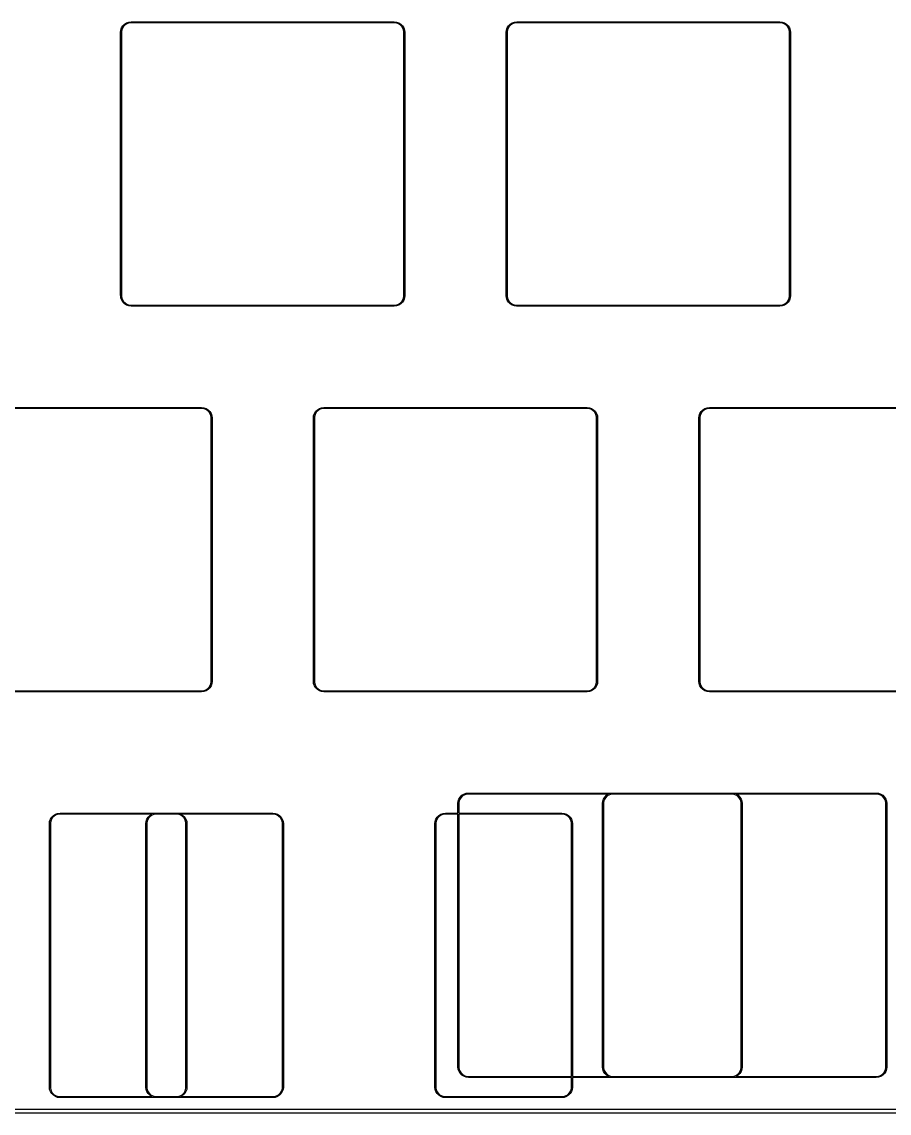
# Model space of a CAD drawing. Extents: x 2.3 to 14.3, y -7 to -3.3.
# Drawn here: x 5.062 to 6.75, y -7.002 to -4.88 of the extents above; entities that cross this region are included whole.
import ezdxf

# ---------------------------------------------------------------- set-up
doc = ezdxf.new("R2010")
doc.units = 0
doc.header["$MEASUREMENT"] = 0
doc.layers.add('BLACK', color=7, linetype='CONTINUOUS')

msp = doc.modelspace()

# ---------------------------------------------------------------- linework, layer by layer
at = {"layer": 'BLACK', "linetype": 'CONTINUOUS'}
for p, q in [((5.26246, -4.88419), (5.26638, -4.88172)), ((5.26638, -4.88172), (5.27075, -4.88019)), ((5.27288, -4.88164), (5.26813, -4.88292)), ((5.27075, -4.88019), (5.27534, -4.87968)), ((5.27534, -4.88164), (5.27288, -4.88164)), ((5.27534, -4.87968), (5.27534, -4.87968)), ((5.27534, -4.87968), (5.78716, -4.87968)), ((5.78716, -4.88164), (5.27534, -4.88164)), ((5.78716, -4.87968), (5.78716, -4.87968)), ((5.78716, -4.87968), (5.79175, -4.88019)), ((5.78962, -4.88164), (5.78716, -4.88164)), ((5.79437, -4.88292), (5.78962, -4.88164)), ((5.79175, -4.88019), (5.79612, -4.88172)), ((5.79612, -4.88172), (5.80004, -4.88419)), ((6.01246, -4.88419), (6.01638, -4.88172)), ((6.01638, -4.88172), (6.02075, -4.88019)), ((6.02288, -4.88164), (6.01813, -4.88292)), ((6.02075, -4.88019), (6.02534, -4.87968)), ((6.02534, -4.88164), (6.02288, -4.88164)), ((6.02534, -4.87968), (6.02534, -4.87968)), ((6.02534, -4.87968), (6.53716, -4.87968)), ((6.53716, -4.88164), (6.02534, -4.88164)), ((6.53716, -4.87968), (6.53716, -4.87968)), ((6.53716, -4.87968), (6.54175, -4.88019)), ((6.53962, -4.88164), (6.53716, -4.88164)), ((6.54437, -4.88292), (6.53962, -4.88164)), ((6.54175, -4.88019), (6.54612, -4.88172)), ((6.54612, -4.88172), (6.55004, -4.88419)), ((5.25468, -4.90034), (5.25519, -4.89575)), ((5.25468, -5.41216), (5.25468, -4.90034)), ((5.25468, -4.90034), (5.25468, -4.90034)), ((5.25468, -4.90034), (5.25468, -4.90034)), ((5.25519, -4.89575), (5.25672, -4.89138)), ((5.25792, -4.89313), (5.25664, -4.89788)), ((5.25664, -4.89788), (5.25664, -4.90034)), ((5.25664, -4.90034), (5.25664, -5.41178)), ((5.25672, -4.89138), (5.25919, -4.88746)), ((5.26038, -4.88886), (5.25792, -4.89313)), ((5.25919, -4.88746), (5.26246, -4.88419)), ((5.26386, -4.88538), (5.26038, -4.88886)), ((5.26813, -4.88292), (5.26386, -4.88538)), ((5.79864, -4.88538), (5.79437, -4.88292)), ((5.80212, -4.88886), (5.79864, -4.88538)), ((5.80004, -4.88419), (5.80331, -4.88746)), ((5.80458, -4.89313), (5.80212, -4.88886)), ((5.80331, -4.88746), (5.80578, -4.89138)), ((5.80586, -4.89788), (5.80458, -4.89313)), ((5.80578, -4.89138), (5.80731, -4.89575)), ((5.80586, -4.90034), (5.80586, -4.89788)), ((5.80586, -5.41216), (5.80586, -4.90034)), ((5.80586, -4.90034), (5.80586, -4.90034)), ((5.80731, -4.89575), (5.80782, -4.90034)), ((5.80782, -4.90034), (5.80782, -4.90034)), ((5.80782, -4.90034), (5.80782, -4.90034)), ((5.80782, -4.90034), (5.80782, -5.41216)), ((6.00468, -4.90034), (6.00519, -4.89575)), ((6.00468, -5.41216), (6.00468, -4.90034)), ((6.00468, -4.90034), (6.00468, -4.90034)), ((6.00468, -4.90034), (6.00468, -4.90034)), ((6.00519, -4.89575), (6.00672, -4.89138)), ((6.00792, -4.89313), (6.00664, -4.89788)), ((6.00664, -4.89788), (6.00664, -4.90034)), ((6.00664, -4.90034), (6.00664, -5.41178)), ((6.00672, -4.89138), (6.00919, -4.88746)), ((6.01038, -4.88886), (6.00792, -4.89313)), ((6.00919, -4.88746), (6.01246, -4.88419)), ((6.01386, -4.88538), (6.01038, -4.88886)), ((6.01813, -4.88292), (6.01386, -4.88538)), ((6.54864, -4.88538), (6.54437, -4.88292)), ((6.55212, -4.88886), (6.54864, -4.88538)), ((6.55004, -4.88419), (6.55331, -4.88746)), ((6.55458, -4.89313), (6.55212, -4.88886)), ((6.55331, -4.88746), (6.55578, -4.89138)), ((6.55586, -4.89788), (6.55458, -4.89313)), ((6.55578, -4.89138), (6.55731, -4.89575)), ((6.55586, -4.90034), (6.55586, -4.89788)), ((6.55586, -5.41216), (6.55586, -4.90034)), ((6.55586, -4.90034), (6.55586, -4.90034)), ((6.55731, -4.89575), (6.55782, -4.90034)), ((6.55782, -4.90034), (6.55782, -4.90034)), ((6.55782, -4.90034), (6.55782, -4.90034)), ((6.55782, -4.90034), (6.55782, -5.41216)), ((5.25483, -5.41253), (5.25468, -5.41216)), ((5.2553, -5.41671), (5.25483, -5.41253)), ((5.25664, -5.41178), (5.25675, -5.41211)), ((5.25675, -5.41211), (5.25675, -5.41211)), ((5.25675, -5.41211), (5.25675, -5.41457)), ((5.80586, -5.41462), (5.80586, -5.41216)), ((5.80586, -5.41216), (5.80586, -5.41216)), ((5.80782, -5.41216), (5.80731, -5.41675)), ((5.80782, -5.41216), (5.80782, -5.41216)), ((5.80782, -5.41216), (5.80782, -5.41216)), ((6.00483, -5.41253), (6.00468, -5.41216)), ((6.0053, -5.41671), (6.00483, -5.41253)), ((6.00664, -5.41178), (6.00675, -5.41211)), ((6.00675, -5.41211), (6.00675, -5.41211)), ((6.00675, -5.41211), (6.00675, -5.41457)), ((6.55586, -5.41462), (6.55586, -5.41216)), ((6.55586, -5.41216), (6.55586, -5.41216)), ((6.55782, -5.41216), (6.55731, -5.41675)), ((6.55782, -5.41216), (6.55782, -5.41216)), ((6.55782, -5.41216), (6.55782, -5.41216)), ((5.25683, -5.42108), (5.2553, -5.41671)), ((5.25675, -5.41457), (5.25803, -5.41933)), ((5.25929, -5.425), (5.25683, -5.42108)), ((5.25803, -5.41933), (5.26049, -5.42359)), ((5.26257, -5.42827), (5.25929, -5.425)), ((5.26049, -5.42359), (5.26397, -5.42708)), ((5.26648, -5.43073), (5.26257, -5.42827)), ((5.26397, -5.42708), (5.26823, -5.42954)), ((5.27085, -5.43226), (5.26648, -5.43073)), ((5.26823, -5.42954), (5.27299, -5.43081)), ((5.27516, -5.43275), (5.27085, -5.43226)), ((5.27299, -5.43081), (5.27545, -5.43081)), ((5.27534, -5.43282), (5.27516, -5.43275)), ((5.78716, -5.43282), (5.27534, -5.43282)), ((5.27545, -5.43081), (5.27559, -5.43086)), ((5.27559, -5.43086), (5.78716, -5.43086)), ((5.78716, -5.43086), (5.78962, -5.43086)), ((5.79175, -5.43231), (5.78716, -5.43282)), ((5.78716, -5.43282), (5.78716, -5.43282)), ((5.78716, -5.43282), (5.78716, -5.43282)), ((5.78962, -5.43086), (5.79437, -5.42958)), ((5.79612, -5.43078), (5.79175, -5.43231)), ((5.79437, -5.42958), (5.79864, -5.42712)), ((5.80004, -5.42831), (5.79612, -5.43078)), ((5.79864, -5.42712), (5.80212, -5.42364)), ((5.80331, -5.42504), (5.80004, -5.42831)), ((5.80212, -5.42364), (5.80458, -5.41937)), ((5.80578, -5.42112), (5.80331, -5.42504)), ((5.80458, -5.41937), (5.80586, -5.41462)), ((5.80731, -5.41675), (5.80578, -5.42112)), ((6.00683, -5.42108), (6.0053, -5.41671)), ((6.00675, -5.41457), (6.00803, -5.41933)), ((6.00929, -5.425), (6.00683, -5.42108)), ((6.00803, -5.41933), (6.01049, -5.42359)), ((6.01257, -5.42827), (6.00929, -5.425)), ((6.01049, -5.42359), (6.01397, -5.42708)), ((6.01648, -5.43073), (6.01257, -5.42827)), ((6.01397, -5.42708), (6.01823, -5.42954)), ((6.02085, -5.43226), (6.01648, -5.43073)), ((6.01823, -5.42954), (6.02299, -5.43081)), ((6.02516, -5.43275), (6.02085, -5.43226)), ((6.02299, -5.43081), (6.02545, -5.43081)), ((6.02534, -5.43282), (6.02516, -5.43275)), ((6.53716, -5.43282), (6.02534, -5.43282)), ((6.02545, -5.43081), (6.02559, -5.43086)), ((6.02559, -5.43086), (6.53716, -5.43086)), ((6.53716, -5.43086), (6.53962, -5.43086)), ((6.54175, -5.43231), (6.53716, -5.43282)), ((6.53716, -5.43282), (6.53716, -5.43282)), ((6.53716, -5.43282), (6.53716, -5.43282)), ((6.53962, -5.43086), (6.54437, -5.42958)), ((6.54612, -5.43078), (6.54175, -5.43231)), ((6.54437, -5.42958), (6.54864, -5.42712)), ((6.55004, -5.42831), (6.54612, -5.43078)), ((6.54864, -5.42712), (6.55212, -5.42364)), ((6.55331, -5.42504), (6.55004, -5.42831)), ((6.55212, -5.42364), (6.55458, -5.41937)), ((6.55578, -5.42112), (6.55331, -5.42504)), ((6.55458, -5.41937), (6.55586, -5.41462)), ((6.55731, -5.41675), (6.55578, -5.42112)), ((4.90034, -5.62968), (5.41216, -5.62968)), ((5.41216, -5.63164), (4.90034, -5.63164)), ((5.41216, -5.62968), (5.41216, -5.62968)), ((5.41216, -5.62968), (5.41675, -5.63019)), ((5.41462, -5.63164), (5.41216, -5.63164)), ((5.41937, -5.63292), (5.41462, -5.63164)), ((5.41675, -5.63019), (5.42112, -5.63172)), ((5.42364, -5.63538), (5.41937, -5.63292)), ((5.42112, -5.63172), (5.42504, -5.63419)), ((5.42712, -5.63886), (5.42364, -5.63538)), ((5.42504, -5.63419), (5.42831, -5.63746)), ((5.42958, -5.64313), (5.42712, -5.63886)), ((5.42831, -5.63746), (5.43078, -5.64138)), ((5.43086, -5.64788), (5.42958, -5.64313)), ((5.43078, -5.64138), (5.43231, -5.64575)), ((5.43231, -5.64575), (5.43282, -5.65034)), ((5.62968, -5.65034), (5.63019, -5.64575)), ((5.63019, -5.64575), (5.63172, -5.64138)), ((5.63292, -5.64313), (5.63164, -5.64788)), ((5.63172, -5.64138), (5.63419, -5.63746)), ((5.63538, -5.63886), (5.63292, -5.64313)), ((5.63419, -5.63746), (5.63746, -5.63419)), ((5.63886, -5.63538), (5.63538, -5.63886)), ((5.63746, -5.63419), (5.64138, -5.63172)), ((5.64313, -5.63292), (5.63886, -5.63538)), ((5.64138, -5.63172), (5.64575, -5.63019)), ((5.64788, -5.63164), (5.64313, -5.63292)), ((5.64575, -5.63019), (5.65034, -5.62968)), ((5.65034, -5.63164), (5.64788, -5.63164)), ((5.65034, -5.62968), (5.65034, -5.62968)), ((5.65034, -5.62968), (6.16216, -5.62968)), ((6.16216, -5.63164), (5.65034, -5.63164)), ((6.16216, -5.62968), (6.16216, -5.62968)), ((6.16216, -5.62968), (6.16675, -5.63019)), ((6.16462, -5.63164), (6.16216, -5.63164)), ((6.16937, -5.63292), (6.16462, -5.63164)), ((6.16675, -5.63019), (6.17112, -5.63172)), ((6.17364, -5.63538), (6.16937, -5.63292)), ((6.17112, -5.63172), (6.17504, -5.63419)), ((6.17712, -5.63886), (6.17364, -5.63538)), ((6.17504, -5.63419), (6.17831, -5.63746)), ((6.17958, -5.64313), (6.17712, -5.63886)), ((6.17831, -5.63746), (6.18078, -5.64138)), ((6.18086, -5.64788), (6.17958, -5.64313)), ((6.18078, -5.64138), (6.18231, -5.64575)), ((6.18231, -5.64575), (6.18282, -5.65034)), ((6.37968, -5.65034), (6.38019, -5.64575)), ((6.38019, -5.64575), (6.38172, -5.64138)), ((6.38292, -5.64313), (6.38164, -5.64788)), ((6.38172, -5.64138), (6.38419, -5.63746)), ((6.38538, -5.63886), (6.38292, -5.64313)), ((6.38419, -5.63746), (6.38746, -5.63419)), ((6.38886, -5.63538), (6.38538, -5.63886)), ((6.38746, -5.63419), (6.39138, -5.63172)), ((6.39313, -5.63292), (6.38886, -5.63538)), ((6.39138, -5.63172), (6.39575, -5.63019)), ((6.39788, -5.63164), (6.39313, -5.63292)), ((6.39575, -5.63019), (6.40034, -5.62968)), ((6.40034, -5.63164), (6.39788, -5.63164)), ((6.40034, -5.62968), (6.40034, -5.62968)), ((6.40034, -5.62968), (6.91216, -5.62968)), ((6.91216, -5.63164), (6.40034, -5.63164)), ((5.43086, -5.65034), (5.43086, -5.64788)), ((5.43086, -6.16216), (5.43086, -5.65034)), ((5.43086, -5.65034), (5.43086, -5.65034)), ((5.43282, -5.65034), (5.43282, -5.65034)), ((5.43282, -5.65034), (5.43282, -5.65034)), ((5.43282, -5.65034), (5.43282, -6.16216)), ((5.62968, -6.16216), (5.62968, -5.65034)), ((5.62968, -5.65034), (5.62968, -5.65034)), ((5.62968, -5.65034), (5.62968, -5.65034)), ((5.63164, -5.64788), (5.63164, -5.65034)), ((5.63164, -5.65034), (5.63164, -6.16178)), ((6.18086, -5.65034), (6.18086, -5.64788)), ((6.18086, -6.16216), (6.18086, -5.65034)), ((6.18086, -5.65034), (6.18086, -5.65034)), ((6.18282, -5.65034), (6.18282, -5.65034)), ((6.18282, -5.65034), (6.18282, -5.65034)), ((6.18282, -5.65034), (6.18282, -6.16216)), ((6.37968, -6.16216), (6.37968, -5.65034)), ((6.37968, -5.65034), (6.37968, -5.65034)), ((6.37968, -5.65034), (6.37968, -5.65034)), ((6.38164, -5.64788), (6.38164, -5.65034)), ((6.38164, -5.65034), (6.38164, -6.16178)), ((5.41937, -6.17958), (5.42364, -6.17712)), ((5.42364, -6.17712), (5.42712, -6.17364)), ((5.42831, -6.17504), (5.42504, -6.17831)), ((5.42712, -6.17364), (5.42958, -6.16937)), ((5.43078, -6.17112), (5.42831, -6.17504)), ((5.42958, -6.16937), (5.43086, -6.16462)), ((5.43231, -6.16675), (5.43078, -6.17112)), ((5.43086, -6.16462), (5.43086, -6.16216)), ((5.43086, -6.16216), (5.43086, -6.16216)), ((5.43282, -6.16216), (5.43231, -6.16675)), ((5.43282, -6.16216), (5.43282, -6.16216)), ((5.43282, -6.16216), (5.43282, -6.16216)), ((5.62983, -6.16253), (5.62968, -6.16216)), ((5.6303, -6.16671), (5.62983, -6.16253)), ((5.63183, -6.17108), (5.6303, -6.16671)), ((5.63164, -6.16178), (5.63175, -6.16211)), ((5.63175, -6.16211), (5.63175, -6.16211)), ((5.63175, -6.16211), (5.63175, -6.16457)), ((5.63175, -6.16457), (5.63303, -6.16933)), ((5.63429, -6.175), (5.63183, -6.17108)), ((5.63303, -6.16933), (5.63549, -6.17359)), ((5.63757, -6.17827), (5.63429, -6.175)), ((5.63549, -6.17359), (5.63897, -6.17708)), ((5.63897, -6.17708), (5.64323, -6.17954)), ((6.16937, -6.17958), (6.17364, -6.17712)), ((6.17364, -6.17712), (6.17712, -6.17364)), ((6.17831, -6.17504), (6.17504, -6.17831)), ((6.17712, -6.17364), (6.17958, -6.16937)), ((6.18078, -6.17112), (6.17831, -6.17504)), ((6.17958, -6.16937), (6.18086, -6.16462)), ((6.18231, -6.16675), (6.18078, -6.17112)), ((6.18086, -6.16462), (6.18086, -6.16216)), ((6.18086, -6.16216), (6.18086, -6.16216)), ((6.18282, -6.16216), (6.18231, -6.16675)), ((6.18282, -6.16216), (6.18282, -6.16216)), ((6.18282, -6.16216), (6.18282, -6.16216)), ((6.37983, -6.16253), (6.37968, -6.16216)), ((6.3803, -6.16671), (6.37983, -6.16253)), ((6.38183, -6.17108), (6.3803, -6.16671)), ((6.38164, -6.16178), (6.38175, -6.16211)), ((6.38175, -6.16211), (6.38175, -6.16211)), ((6.38175, -6.16211), (6.38175, -6.16457)), ((6.38175, -6.16457), (6.38303, -6.16933)), ((6.38429, -6.175), (6.38183, -6.17108)), ((6.38303, -6.16933), (6.38549, -6.17359)), ((6.38757, -6.17827), (6.38429, -6.175)), ((6.38549, -6.17359), (6.38897, -6.17708)), ((6.38897, -6.17708), (6.39323, -6.17954)), ((5.41216, -6.18282), (4.90034, -6.18282)), ((4.90059, -6.18086), (5.41216, -6.18086)), ((5.41216, -6.18086), (5.41462, -6.18086)), ((5.41675, -6.18231), (5.41216, -6.18282)), ((5.41216, -6.18282), (5.41216, -6.18282)), ((5.41216, -6.18282), (5.41216, -6.18282)), ((5.41462, -6.18086), (5.41937, -6.17958)), ((5.42112, -6.18078), (5.41675, -6.18231)), ((5.42504, -6.17831), (5.42112, -6.18078)), ((5.64148, -6.18073), (5.63757, -6.17827)), ((5.64585, -6.18226), (5.64148, -6.18073)), ((5.64323, -6.17954), (5.64799, -6.18081)), ((5.65016, -6.18275), (5.64585, -6.18226)), ((5.64799, -6.18081), (5.65045, -6.18081)), ((5.65034, -6.18282), (5.65016, -6.18275)), ((6.16216, -6.18282), (5.65034, -6.18282)), ((5.65045, -6.18081), (5.65059, -6.18086)), ((5.65059, -6.18086), (6.16216, -6.18086)), ((6.16216, -6.18086), (6.16462, -6.18086)), ((6.16675, -6.18231), (6.16216, -6.18282)), ((6.16216, -6.18282), (6.16216, -6.18282)), ((6.16216, -6.18282), (6.16216, -6.18282)), ((6.16462, -6.18086), (6.16937, -6.17958)), ((6.17112, -6.18078), (6.16675, -6.18231)), ((6.17504, -6.17831), (6.17112, -6.18078)), ((6.39148, -6.18073), (6.38757, -6.17827)), ((6.39585, -6.18226), (6.39148, -6.18073)), ((6.39323, -6.17954), (6.39799, -6.18081)), ((6.40016, -6.18275), (6.39585, -6.18226)), ((6.39799, -6.18081), (6.40045, -6.18081)), ((6.40034, -6.18282), (6.40016, -6.18275)), ((6.91216, -6.18282), (6.40034, -6.18282)), ((6.40045, -6.18081), (6.40059, -6.18086)), ((6.40059, -6.18086), (6.91216, -6.18086)), ((5.91297, -6.39138), (5.91544, -6.38746)), ((5.91663, -6.38886), (5.91417, -6.39313)), ((5.91544, -6.38746), (5.91871, -6.38419)), ((5.92011, -6.38538), (5.91663, -6.38886)), ((5.91871, -6.38419), (5.92263, -6.38172)), ((5.92438, -6.38292), (5.92011, -6.38538)), ((5.92263, -6.38172), (5.927, -6.3802)), ((5.92913, -6.38165), (5.92438, -6.38292)), ((5.927, -6.3802), (5.93159, -6.37968)), ((5.93159, -6.38165), (5.92913, -6.38165)), ((5.93159, -6.37968), (5.93159, -6.37968)), ((5.93159, -6.37968), (6.44341, -6.37968)), ((5.93159, -6.38164), (5.93159, -6.38165)), ((6.2041, -6.38164), (5.93159, -6.38164)), ((6.19422, -6.39138), (6.19669, -6.38746)), ((6.19788, -6.38886), (6.19542, -6.39313)), ((6.19669, -6.38746), (6.19996, -6.38419)), ((6.20136, -6.38538), (6.19788, -6.38886)), ((6.19996, -6.38419), (6.20388, -6.38172)), ((6.20563, -6.38292), (6.20136, -6.38538)), ((6.20388, -6.38172), (6.2041, -6.38164)), ((6.21038, -6.38164), (6.20563, -6.38292)), ((6.21284, -6.38164), (6.21038, -6.38164)), ((6.44341, -6.38164), (6.21284, -6.38164)), ((6.44341, -6.37968), (6.72466, -6.37968)), ((6.44587, -6.38164), (6.44341, -6.38164)), ((6.45062, -6.38292), (6.44587, -6.38164)), ((6.45489, -6.38538), (6.45062, -6.38292)), ((6.72466, -6.38164), (6.45215, -6.38164)), ((6.45215, -6.38164), (6.45237, -6.38172)), ((6.45237, -6.38172), (6.45629, -6.38418)), ((6.45837, -6.38886), (6.45489, -6.38538)), ((6.45629, -6.38418), (6.45957, -6.38746)), ((6.46083, -6.39313), (6.45837, -6.38886)), ((6.45957, -6.38746), (6.46203, -6.39138)), ((6.72466, -6.37968), (6.72466, -6.37968)), ((6.72466, -6.37968), (6.72925, -6.38019)), ((6.72712, -6.38164), (6.72466, -6.38164)), ((6.73187, -6.38292), (6.72712, -6.38164)), ((6.72925, -6.38019), (6.73362, -6.38172)), ((6.73614, -6.38538), (6.73187, -6.38292)), ((6.73362, -6.38172), (6.73754, -6.38419)), ((6.73962, -6.38886), (6.73614, -6.38538)), ((6.73754, -6.38419), (6.74081, -6.38746)), ((6.74208, -6.39313), (6.73962, -6.38886)), ((6.74081, -6.38746), (6.74328, -6.39138)), ((5.91093, -6.40034), (5.91144, -6.39575)), ((5.91093, -6.41905), (5.91093, -6.40034)), ((5.91093, -6.40034), (5.91093, -6.40034)), ((5.91093, -6.40034), (5.91093, -6.40034)), ((5.91144, -6.39575), (5.91297, -6.39138)), ((5.91417, -6.39313), (5.91289, -6.39788)), ((5.91289, -6.39788), (5.91289, -6.40034)), ((5.91289, -6.40034), (5.91289, -6.41905)), ((6.19218, -6.40034), (6.19269, -6.39575)), ((6.19218, -6.91216), (6.19218, -6.40034)), ((6.19218, -6.40034), (6.19218, -6.40034)), ((6.19218, -6.40034), (6.19218, -6.40034)), ((6.19269, -6.39575), (6.19422, -6.39138)), ((6.19542, -6.39313), (6.19414, -6.39788)), ((6.19414, -6.39788), (6.19414, -6.40034)), ((6.19414, -6.40034), (6.19414, -6.91178)), ((6.46211, -6.39788), (6.46083, -6.39313)), ((6.46203, -6.39138), (6.46356, -6.39574)), ((6.46211, -6.40034), (6.46211, -6.39788)), ((6.46211, -6.91216), (6.46211, -6.40034)), ((6.46211, -6.40034), (6.46211, -6.40034)), ((6.46356, -6.39574), (6.46408, -6.40034)), ((6.46408, -6.40034), (6.46407, -6.40034)), ((6.46407, -6.40034), (6.46407, -6.40034)), ((6.46407, -6.40034), (6.46407, -6.40034)), ((6.46407, -6.40034), (6.46407, -6.91216)), ((6.74336, -6.39788), (6.74208, -6.39313)), ((6.74328, -6.39138), (6.74481, -6.39575)), ((6.74336, -6.40034), (6.74336, -6.39788)), ((6.74336, -6.91216), (6.74336, -6.40034)), ((6.74336, -6.40034), (6.74336, -6.40034)), ((6.74481, -6.39575), (6.74532, -6.40034)), ((6.74532, -6.40034), (6.74532, -6.40034)), ((6.74532, -6.40034), (6.74532, -6.40034)), ((6.74532, -6.40034), (6.74532, -6.91216)), ((5.11666, -6.43512), (5.11819, -6.43075)), ((5.11819, -6.43075), (5.12065, -6.42683)), ((5.12185, -6.42823), (5.11939, -6.4325)), ((5.12065, -6.42683), (5.12392, -6.42356)), ((5.12533, -6.42475), (5.12185, -6.42823)), ((5.12392, -6.42356), (5.12784, -6.42109)), ((5.12959, -6.42229), (5.12533, -6.42475)), ((5.12784, -6.42109), (5.13221, -6.41957)), ((5.13435, -6.42102), (5.12959, -6.42229)), ((5.13221, -6.41957), (5.1368, -6.41905)), ((5.13681, -6.42102), (5.13435, -6.42102)), ((5.1368, -6.41905), (5.13681, -6.41905)), ((5.13681, -6.41905), (5.36319, -6.41905)), ((5.13681, -6.42101), (5.13681, -6.42102)), ((5.31557, -6.42101), (5.13681, -6.42101)), ((5.30416, -6.43512), (5.30569, -6.43075)), ((5.30569, -6.43075), (5.30815, -6.42683)), ((5.30935, -6.42823), (5.30689, -6.4325)), ((5.30815, -6.42683), (5.31142, -6.42356)), ((5.31283, -6.42475), (5.30935, -6.42823)), ((5.31142, -6.42356), (5.31534, -6.42109)), ((5.31709, -6.42229), (5.31283, -6.42475)), ((5.31534, -6.42109), (5.31557, -6.42101)), ((5.32185, -6.42102), (5.31709, -6.42229)), ((5.32431, -6.42102), (5.32185, -6.42102)), ((5.32431, -6.42101), (5.32431, -6.42102)), ((5.36319, -6.42101), (5.32431, -6.42101)), ((5.36319, -6.41905), (5.55069, -6.41905)), ((5.36565, -6.42101), (5.36319, -6.42101)), ((5.37041, -6.42229), (5.36565, -6.42101)), ((5.37467, -6.42475), (5.37041, -6.42229)), ((5.37193, -6.42101), (5.37216, -6.42109)), ((5.55069, -6.42101), (5.37193, -6.42101)), ((5.37216, -6.42109), (5.37608, -6.42355)), ((5.37815, -6.42823), (5.37467, -6.42475)), ((5.37608, -6.42355), (5.37935, -6.42683)), ((5.38062, -6.4325), (5.37815, -6.42823)), ((5.37935, -6.42683), (5.38181, -6.43075)), ((5.38181, -6.43075), (5.38334, -6.43512)), ((5.55069, -6.41905), (5.55529, -6.41956)), ((5.55315, -6.42101), (5.55069, -6.42101)), ((5.55791, -6.42229), (5.55315, -6.42101)), ((5.55529, -6.41956), (5.55966, -6.42109)), ((5.56217, -6.42475), (5.55791, -6.42229)), ((5.55966, -6.42109), (5.56358, -6.42355)), ((5.56565, -6.42823), (5.56217, -6.42475)), ((5.56358, -6.42355), (5.56685, -6.42683)), ((5.56812, -6.4325), (5.56565, -6.42823)), ((5.56685, -6.42683), (5.56931, -6.43075)), ((5.56931, -6.43075), (5.57084, -6.43512)), ((5.86666, -6.43512), (5.86819, -6.43075)), ((5.86819, -6.43075), (5.87065, -6.42683)), ((5.87185, -6.42823), (5.86939, -6.4325)), ((5.87065, -6.42683), (5.87392, -6.42356)), ((5.87533, -6.42475), (5.87185, -6.42823)), ((5.87392, -6.42356), (5.87784, -6.42109)), ((5.87959, -6.42229), (5.87533, -6.42475)), ((5.87784, -6.42109), (5.88221, -6.41957)), ((5.88435, -6.42102), (5.87959, -6.42229)), ((5.88221, -6.41957), (5.8868, -6.41905)), ((5.88681, -6.42102), (5.88435, -6.42102)), ((5.8868, -6.41905), (5.88681, -6.41905)), ((5.88681, -6.41905), (5.91093, -6.41905)), ((5.88681, -6.42101), (5.88681, -6.42102)), ((5.91093, -6.42101), (5.88681, -6.42101)), ((5.91093, -6.91216), (5.91093, -6.42101)), ((5.91289, -6.41905), (6.11319, -6.41905)), ((5.91289, -6.42101), (5.91289, -6.91178)), ((6.11319, -6.42101), (5.91289, -6.42101)), ((6.11319, -6.41905), (6.11779, -6.41956)), ((6.11565, -6.42101), (6.11319, -6.42101)), ((6.12041, -6.42229), (6.11565, -6.42101)), ((6.11779, -6.41956), (6.12216, -6.42109)), ((6.12467, -6.42475), (6.12041, -6.42229)), ((6.12216, -6.42109), (6.12608, -6.42355)), ((6.12815, -6.42823), (6.12467, -6.42475)), ((6.12608, -6.42355), (6.12935, -6.42683)), ((6.13062, -6.4325), (6.12815, -6.42823)), ((6.12935, -6.42683), (6.13181, -6.43075)), ((6.13181, -6.43075), (6.13334, -6.43512)), ((5.11614, -6.43971), (5.11666, -6.43512)), ((5.11614, -6.95153), (5.11614, -6.43971)), ((5.11614, -6.43971), (5.11614, -6.43971)), ((5.11614, -6.43971), (5.11614, -6.43971)), ((5.11939, -6.4325), (5.11811, -6.43725)), ((5.11811, -6.43725), (5.11811, -6.43971)), ((5.11811, -6.43971), (5.11811, -6.95153)), ((5.30364, -6.43971), (5.30416, -6.43512)), ((5.30364, -6.95153), (5.30364, -6.43971)), ((5.30364, -6.43971), (5.30364, -6.43971)), ((5.30364, -6.43971), (5.30364, -6.43971)), ((5.30689, -6.4325), (5.30561, -6.43725)), ((5.30561, -6.43725), (5.30561, -6.43971)), ((5.30561, -6.43971), (5.30561, -6.95153)), ((5.38189, -6.43725), (5.38062, -6.4325)), ((5.38189, -6.43971), (5.38189, -6.43725)), ((5.38189, -6.95153), (5.38189, -6.43971)), ((5.38189, -6.43971), (5.38189, -6.43971)), ((5.38334, -6.43512), (5.38386, -6.43971)), ((5.38386, -6.43971), (5.38386, -6.43971)), ((5.38386, -6.43971), (5.38386, -6.43971)), ((5.38386, -6.43971), (5.38386, -6.43971)), ((5.38386, -6.43971), (5.38386, -6.95153)), ((5.56939, -6.43725), (5.56812, -6.4325)), ((5.56939, -6.43971), (5.56939, -6.43725)), ((5.56939, -6.95153), (5.56939, -6.43971)), ((5.56939, -6.43971), (5.56939, -6.43971)), ((5.57084, -6.43512), (5.57136, -6.43971)), ((5.57136, -6.43971), (5.57136, -6.43971)), ((5.57136, -6.43971), (5.57136, -6.43971)), ((5.57136, -6.43971), (5.57136, -6.43971)), ((5.57136, -6.43971), (5.57136, -6.95153)), ((5.86614, -6.43971), (5.86666, -6.43512)), ((5.86614, -6.95153), (5.86614, -6.43971)), ((5.86614, -6.43971), (5.86614, -6.43971)), ((5.86614, -6.43971), (5.86614, -6.43971)), ((5.86939, -6.4325), (5.86811, -6.43725)), ((5.86811, -6.43725), (5.86811, -6.43971)), ((5.86811, -6.43971), (5.86811, -6.95153)), ((6.13189, -6.43725), (6.13062, -6.4325)), ((6.13189, -6.43971), (6.13189, -6.43725)), ((6.13189, -6.93086), (6.13189, -6.43971)), ((6.13189, -6.43971), (6.13189, -6.43971)), ((6.13334, -6.43512), (6.13386, -6.43971)), ((6.13386, -6.43971), (6.13386, -6.43971)), ((6.13386, -6.43971), (6.13386, -6.43971)), ((6.13386, -6.43971), (6.13386, -6.43971)), ((6.13386, -6.43971), (6.13386, -6.93086)), ((5.91108, -6.91253), (5.91093, -6.91216)), ((5.91155, -6.91671), (5.91108, -6.91253)), ((5.91308, -6.92108), (5.91155, -6.91671)), ((5.91289, -6.91178), (5.913, -6.91211)), ((5.913, -6.91211), (5.913, -6.91211)), ((5.913, -6.91211), (5.913, -6.91457)), ((5.913, -6.91457), (5.91428, -6.91933)), ((5.91428, -6.91933), (5.91674, -6.92359)), ((6.19233, -6.91253), (6.19218, -6.91216)), ((6.1928, -6.91671), (6.19233, -6.91253)), ((6.19433, -6.92108), (6.1928, -6.91671)), ((6.19414, -6.91178), (6.19425, -6.91211)), ((6.19425, -6.91211), (6.19425, -6.91211)), ((6.19425, -6.91211), (6.19425, -6.91457)), ((6.19425, -6.91457), (6.19553, -6.91933)), ((6.19553, -6.91933), (6.19799, -6.92359)), ((6.45837, -6.92364), (6.46083, -6.91937)), ((6.46083, -6.91937), (6.46211, -6.91462)), ((6.46356, -6.91675), (6.46203, -6.92112)), ((6.46211, -6.91462), (6.46211, -6.91216)), ((6.46407, -6.91216), (6.46356, -6.91675)), ((6.46407, -6.91216), (6.46407, -6.91216)), ((6.46407, -6.91216), (6.46407, -6.91216)), ((6.73962, -6.92364), (6.74208, -6.91937)), ((6.74208, -6.91937), (6.74336, -6.91462)), ((6.74481, -6.91675), (6.74328, -6.92112)), ((6.74336, -6.91462), (6.74336, -6.91216)), ((6.74336, -6.91216), (6.74336, -6.91216)), ((6.74532, -6.91216), (6.74481, -6.91675)), ((6.74532, -6.91216), (6.74532, -6.91216)), ((6.74532, -6.91216), (6.74532, -6.91216)), ((5.91554, -6.925), (5.91308, -6.92108)), ((5.91882, -6.92827), (5.91554, -6.925)), ((5.91674, -6.92359), (5.92022, -6.92708)), ((5.92274, -6.93073), (5.91882, -6.92827)), ((5.92022, -6.92708), (5.92449, -6.92954)), ((5.9271, -6.93226), (5.92274, -6.93073)), ((5.92449, -6.92954), (5.92924, -6.93081)), ((5.93141, -6.93275), (5.9271, -6.93226)), ((5.92924, -6.93081), (5.9317, -6.93081)), ((5.93159, -6.93282), (5.93141, -6.93275)), ((6.13189, -6.93282), (5.93159, -6.93282)), ((5.9317, -6.93081), (5.93184, -6.93086)), ((5.93184, -6.93086), (6.13189, -6.93086)), ((6.13189, -6.95153), (6.13189, -6.93282)), ((6.13386, -6.93086), (6.20433, -6.93086)), ((6.21284, -6.93282), (6.13386, -6.93282)), ((6.13386, -6.93282), (6.13386, -6.95153)), ((6.19679, -6.925), (6.19433, -6.92108)), ((6.20007, -6.92827), (6.19679, -6.925)), ((6.19799, -6.92359), (6.20147, -6.92708)), ((6.20398, -6.93073), (6.20007, -6.92827)), ((6.20147, -6.92708), (6.20573, -6.92954)), ((6.20433, -6.93086), (6.20398, -6.93073)), ((6.20573, -6.92954), (6.21049, -6.93081)), ((6.21049, -6.93081), (6.21295, -6.93081)), ((6.44341, -6.93282), (6.21284, -6.93282)), ((6.21295, -6.93081), (6.21309, -6.93086)), ((6.21309, -6.93086), (6.44341, -6.93086)), ((6.44341, -6.93086), (6.44341, -6.93085)), ((6.44341, -6.93085), (6.44587, -6.93085)), ((6.72466, -6.93282), (6.44341, -6.93282)), ((6.44587, -6.93085), (6.45062, -6.92958)), ((6.45062, -6.92958), (6.45489, -6.92712)), ((6.45237, -6.93078), (6.45214, -6.93086)), ((6.45214, -6.93086), (6.72466, -6.93086)), ((6.45629, -6.92831), (6.45237, -6.93078)), ((6.45489, -6.92712), (6.45837, -6.92364)), ((6.45956, -6.92504), (6.45629, -6.92831)), ((6.46203, -6.92112), (6.45956, -6.92504)), ((6.72466, -6.93086), (6.72712, -6.93086)), ((6.72925, -6.93231), (6.72466, -6.93282)), ((6.72466, -6.93282), (6.72466, -6.93282)), ((6.72466, -6.93282), (6.72466, -6.93282)), ((6.72712, -6.93086), (6.73187, -6.92958)), ((6.73362, -6.93078), (6.72925, -6.93231)), ((6.73187, -6.92958), (6.73614, -6.92712)), ((6.73754, -6.92831), (6.73362, -6.93078)), ((6.73614, -6.92712), (6.73962, -6.92364)), ((6.74081, -6.92504), (6.73754, -6.92831)), ((6.74328, -6.92112), (6.74081, -6.92504)), ((5.11666, -6.95613), (5.11614, -6.95153)), ((5.11614, -6.95153), (5.11614, -6.95153)), ((5.11614, -6.95153), (5.11614, -6.95153)), ((5.11614, -6.95153), (5.11614, -6.95153)), ((5.11819, -6.96049), (5.11666, -6.95613)), ((5.11811, -6.95153), (5.11811, -6.95153)), ((5.11811, -6.95153), (5.11811, -6.95399)), ((5.11811, -6.95399), (5.11938, -6.95874)), ((5.12065, -6.96441), (5.11819, -6.96049)), ((5.11938, -6.95874), (5.12185, -6.96301)), ((5.30416, -6.95613), (5.30364, -6.95153)), ((5.30364, -6.95153), (5.30364, -6.95153)), ((5.30364, -6.95153), (5.30364, -6.95153)), ((5.30364, -6.95153), (5.30364, -6.95153)), ((5.30569, -6.96049), (5.30416, -6.95613)), ((5.30561, -6.95153), (5.30561, -6.95153)), ((5.30561, -6.95153), (5.30561, -6.95399)), ((5.30561, -6.95399), (5.30688, -6.95874)), ((5.30815, -6.96441), (5.30569, -6.96049)), ((5.30688, -6.95874), (5.30935, -6.96301)), ((5.37815, -6.96301), (5.38061, -6.95874)), ((5.38181, -6.96049), (5.37935, -6.96441)), ((5.38061, -6.95874), (5.38189, -6.95399)), ((5.38334, -6.95612), (5.38181, -6.96049)), ((5.38189, -6.95399), (5.38189, -6.95153)), ((5.38386, -6.95153), (5.38334, -6.95612)), ((5.38386, -6.95153), (5.38386, -6.95153)), ((5.38386, -6.95153), (5.38386, -6.95153)), ((5.56565, -6.96301), (5.56811, -6.95874)), ((5.56931, -6.96049), (5.56685, -6.96441)), ((5.56811, -6.95874), (5.56939, -6.95399)), ((5.57084, -6.95612), (5.56931, -6.96049)), ((5.56939, -6.95399), (5.56939, -6.95153)), ((5.57136, -6.95153), (5.57084, -6.95612)), ((5.57136, -6.95153), (5.57136, -6.95153)), ((5.57136, -6.95153), (5.57136, -6.95153)), ((5.86666, -6.95613), (5.86614, -6.95153)), ((5.86614, -6.95153), (5.86614, -6.95153)), ((5.86614, -6.95153), (5.86614, -6.95153)), ((5.86614, -6.95153), (5.86614, -6.95153)), ((5.86819, -6.96049), (5.86666, -6.95613)), ((5.86811, -6.95153), (5.86811, -6.95153)), ((5.86811, -6.95153), (5.86811, -6.95399)), ((5.86811, -6.95399), (5.86938, -6.95874)), ((5.87065, -6.96441), (5.86819, -6.96049)), ((5.86938, -6.95874), (5.87185, -6.96301)), ((6.12815, -6.96301), (6.13061, -6.95874)), ((6.13181, -6.96049), (6.12935, -6.96441)), ((6.13061, -6.95874), (6.13189, -6.95399)), ((6.13334, -6.95612), (6.13181, -6.96049)), ((6.13189, -6.95399), (6.13189, -6.95153)), ((6.13386, -6.95153), (6.13334, -6.95612)), ((6.13386, -6.95153), (6.13386, -6.95153)), ((6.13386, -6.95153), (6.13386, -6.95153)), ((5.12392, -6.96769), (5.12065, -6.96441)), ((5.12185, -6.96301), (5.12533, -6.96649)), ((5.12784, -6.97015), (5.12392, -6.96769)), ((5.12533, -6.96649), (5.12959, -6.96895)), ((5.13221, -6.97168), (5.12784, -6.97015)), ((5.12959, -6.96895), (5.13435, -6.97023)), ((5.13681, -6.97219), (5.13221, -6.97168)), ((5.13435, -6.97023), (5.13681, -6.97023)), ((5.13681, -6.97023), (5.31557, -6.97023)), ((5.32431, -6.97219), (5.13681, -6.97219)), ((5.31142, -6.96769), (5.30815, -6.96441)), ((5.30935, -6.96301), (5.31283, -6.96649)), ((5.31534, -6.97015), (5.31142, -6.96769)), ((5.31283, -6.96649), (5.31709, -6.96895)), ((5.31557, -6.97023), (5.31534, -6.97015)), ((5.31709, -6.96895), (5.32185, -6.97023)), ((5.32185, -6.97023), (5.36319, -6.97023)), ((5.36319, -6.97219), (5.32431, -6.97219)), ((5.36319, -6.97023), (5.36319, -6.97022)), ((5.36319, -6.97022), (5.36565, -6.97022)), ((5.55069, -6.97219), (5.36319, -6.97219)), ((5.36565, -6.97022), (5.37041, -6.96895)), ((5.37041, -6.96895), (5.37467, -6.96649)), ((5.37216, -6.97015), (5.37193, -6.97023)), ((5.37193, -6.97023), (5.55069, -6.97023)), ((5.37608, -6.96768), (5.37216, -6.97015)), ((5.37467, -6.96649), (5.37815, -6.96301)), ((5.37935, -6.96441), (5.37608, -6.96768)), ((5.55069, -6.97023), (5.55069, -6.97022)), ((5.55069, -6.97022), (5.55315, -6.97022)), ((5.5507, -6.97219), (5.55069, -6.97219)), ((5.55529, -6.97167), (5.5507, -6.97219)), ((5.55315, -6.97022), (5.55791, -6.96895)), ((5.55966, -6.97015), (5.55529, -6.97167)), ((5.55791, -6.96895), (5.56217, -6.96649)), ((5.56358, -6.96768), (5.55966, -6.97015)), ((5.56217, -6.96649), (5.56565, -6.96301)), ((5.56685, -6.96441), (5.56358, -6.96768)), ((5.87392, -6.96769), (5.87065, -6.96441)), ((5.87185, -6.96301), (5.87533, -6.96649)), ((5.87784, -6.97015), (5.87392, -6.96769)), ((5.87533, -6.96649), (5.87959, -6.96895)), ((5.88221, -6.97168), (5.87784, -6.97015)), ((5.87959, -6.96895), (5.88435, -6.97023)), ((5.88681, -6.97219), (5.88221, -6.97168)), ((5.88435, -6.97023), (5.88681, -6.97023)), ((5.88681, -6.97023), (6.11319, -6.97023)), ((6.11319, -6.97219), (5.88681, -6.97219)), ((6.11319, -6.97023), (6.11319, -6.97022)), ((6.11319, -6.97022), (6.11565, -6.97022)), ((6.1132, -6.97219), (6.11319, -6.97219)), ((6.11779, -6.97167), (6.1132, -6.97219)), ((6.11565, -6.97022), (6.12041, -6.96895)), ((6.12216, -6.97015), (6.11779, -6.97167)), ((6.12041, -6.96895), (6.12467, -6.96649)), ((6.12608, -6.96768), (6.12216, -6.97015)), ((6.12467, -6.96649), (6.12815, -6.96301)), ((6.12935, -6.96441), (6.12608, -6.96768)), ((4.5525, -6.99453), (10.6028, -6.99453)), ((10.6028, -7.00241), (4.5525, -7.00241))]:
    msp.add_line(p, q, dxfattribs=at)

doc.saveas('drawing.dxf')
